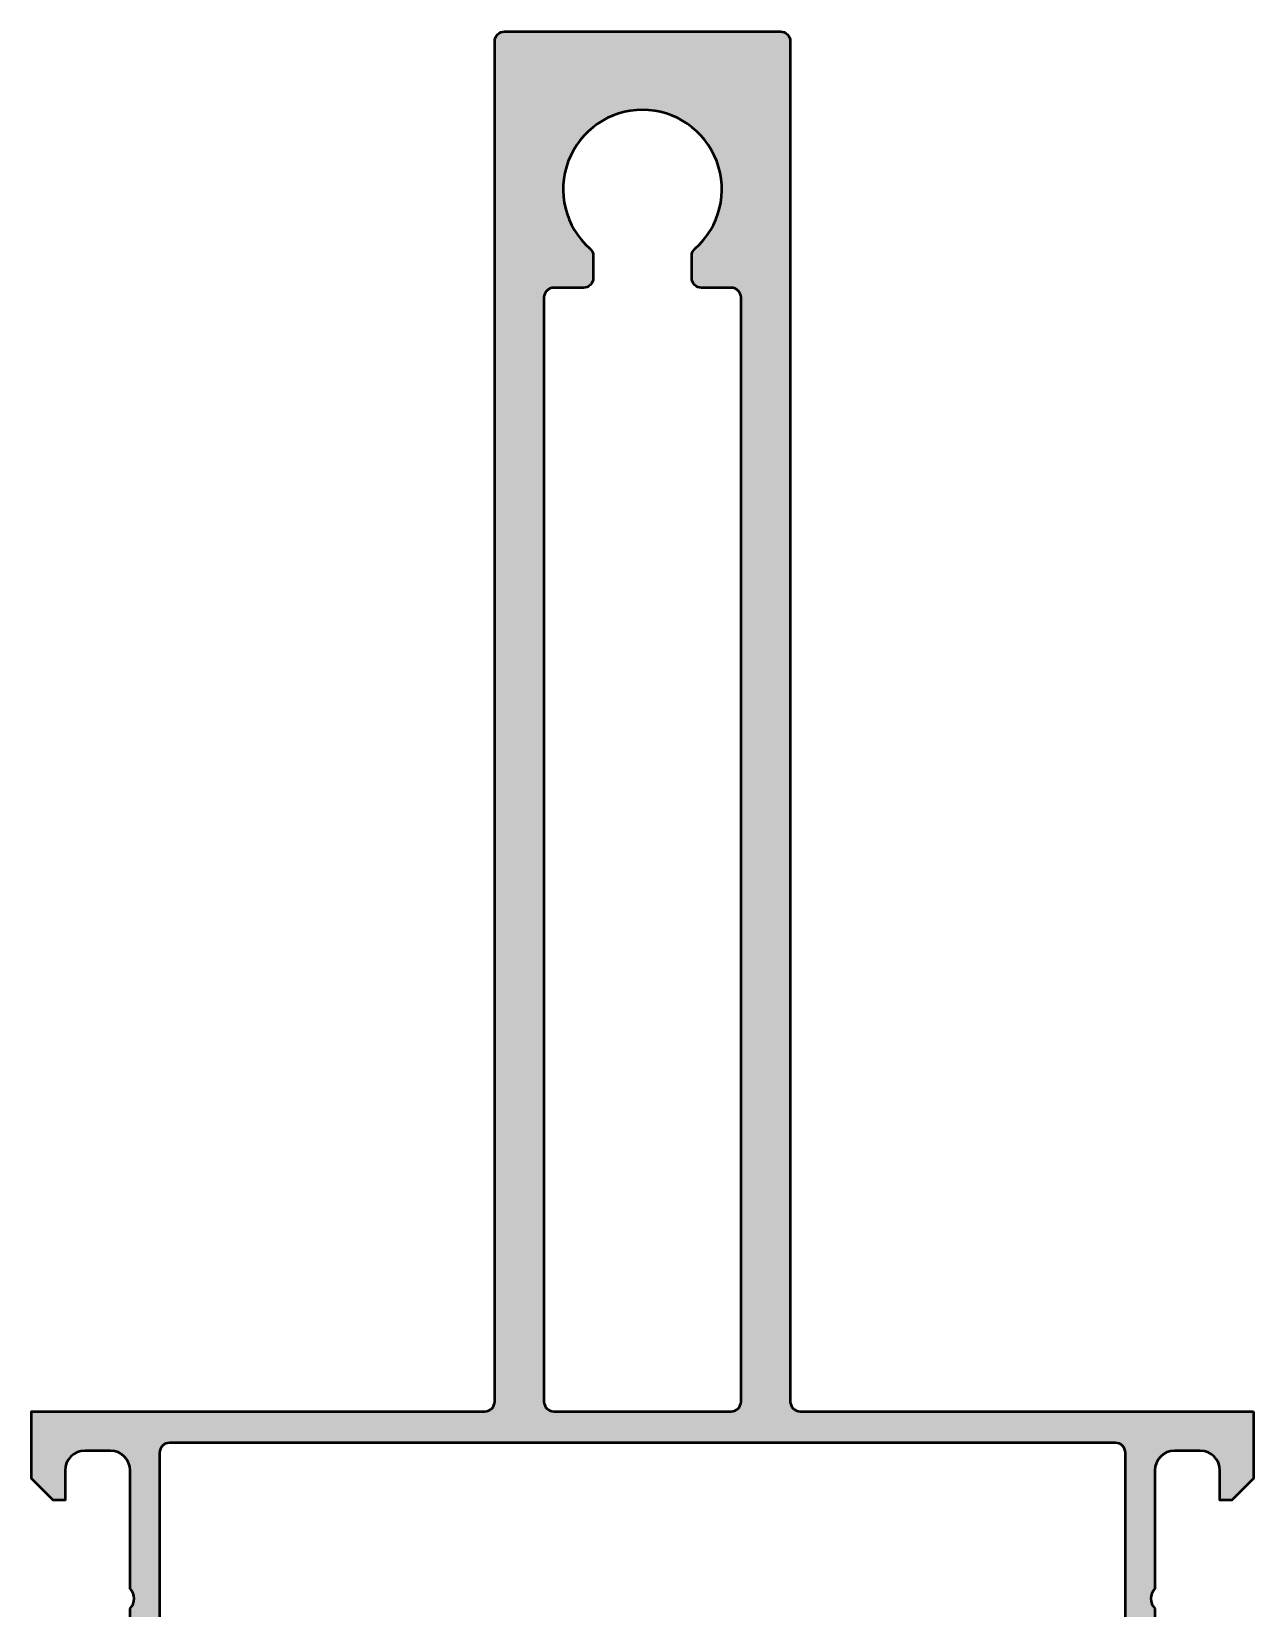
# Model space of a CAD drawing. Extents: x 0 to 122, y 0 to 160.
# Drawn here: x 30 to 92, y 80 to 160 of the extents above; entities that cross this region are included whole.
import ezdxf

# ---------------------------------------------------------------- set-up
doc = ezdxf.new("R2010")
doc.units = 0
doc.layers.add('0S-Alu contour', color=7, linetype='Continuous', lineweight=50)
doc.layers.add('0S-Alu hatch', color=252, linetype='Continuous', lineweight=25)

# ---------------------------------------------------------------- blocks, each defined once
blk = doc.blocks.new('503260__0F27B070_1E75_4C1E_B4FA_50E0575CE926_')
at = {"layer": '0S-Alu hatch'}
h = blk.add_hatch(color=256, dxfattribs=at)
edge = h.paths.add_edge_path()
edge.add_line((92, 89.99999999999999), (92, 86.59999999999998))
edge.add_line((92, 86.59999999999998), (90.9, 85.49999999999997))
edge.add_line((90.9, 85.49999999999997), (90.30000000000001, 85.49999999999997))
edge.add_line((90.30000000000001, 85.49999999999997), (90.30000000000001, 86.99999999999999))
edge.add_arc((89.30000000000001, 86.99999999999999), 1, 0, 90)
edge.add_line((89.30000000000001, 87.99999999999999), (88, 87.99999999999999))
edge.add_arc((88.00000000000001, 86.99999999999999), 1, 90.00000000000081, 180)
edge.add_line((87.00000000000001, 86.99999999999999), (87.00000000000001, 80.99999999999997))
edge.add_arc((87.52500000000003, 80.49999999999997), 0.7250000000000041, 136.3971810272967, 223.6028189727033)
edge.add_line((87.00000000000001, 79.99999999999997), (87.00000000000001, 72.99999999999997))
edge.add_arc((88.00000000000001, 72.99999999999997), 1, 180, 270)
edge.add_line((88.00000000000001, 71.99999999999997), (89.30000000000001, 71.99999999999997))
edge.add_arc((89.30000000000001, 72.99999999999999), 1, 270, 360)
edge.add_line((90.30000000000001, 72.99999999999999), (90.30000000000001, 75.49999999999997))
edge.add_line((90.30000000000001, 75.49999999999997), (90.80000000000001, 75.49999999999997))
edge.add_ellipse((90.80000000000003, 74.49999999999999), major_axis=(-0.9999999999999857, 0), ratio=1, start_angle=180, end_angle=270.0000000000008, ccw=False)
edge.add_line((91.80000000000001, 74.49999999999997), (91.80000000000001, 69.99999999999997))
edge.add_ellipse((91.30000000000003, 69.99999999999996), major_axis=(-0.4999999999999858, 0), ratio=1, start_angle=89.9999999999983, end_angle=180, ccw=False)
edge.add_line((91.3, 69.49999999999997), (90.30000000000001, 69.49999999999997))
edge.add_line((90.30000000000001, 69.49999999999997), (90.30000000000001, 70.29999999999997))
edge.add_line((90.30000000000001, 70.29999999999997), (87.30000000000003, 70.29999999999997))
edge.add_arc((87.30000000000003, 69.99999999999997), 0.2999999999999971, 90, 180)
edge.add_arc((87.10000000000002, 69.71715728752535), 0.2999999999999976, 109.4712206344897, 180)
edge.add_line((86.80000000000003, 69.71715728752535), (86.80000000000001, 69.2828427124746))
edge.add_arc((87.1, 69.2828427124746), 0.2999999999999971, 180, 250.5287793655103)
edge.add_line((87.00000000000001, 68.99999999999999), (87.00000000000001, 67.10000000000002))
edge.add_ellipse((86.69999999999996, 67.10000000000004), major_axis=(-0.300000000000054, 0), ratio=1, start_angle=90.00000000000267, end_angle=180, ccw=False)
edge.add_line((86.69999999999997, 66.79999999999998), (85.71000000000005, 66.79999999999998))
edge.add_ellipse((85.71000000000006, 67.10000000000004), major_axis=(-0.300000000000054, 0), ratio=1, start_angle=0, end_angle=89.99999999999733, ccw=False)
edge.add_line((85.41000000000003, 67.10000000000002), (85.41000000000003, 69.79999999999998))
edge.add_arc((85.21, 69.79999999999998), 0.2000000000000028, 0, 90)
edge.add_line((85.21, 69.99999999999999), (81.00000000000003, 69.99999999999996))
edge.add_arc((81.00000000000003, 69.49999999999994), 0.5, 90, 180)
edge.add_line((80.50000000000001, 69.49999999999994), (80.50000000000001, 68.79999999999995))
edge.add_line((80.50000000000001, 68.79999999999995), (81.88149545762239, 66.4071796769724))
edge.add_ellipse((81.76188021535172, 66.33811978464826), major_axis=(-0.1381197846483035, 0), ratio=1, start_angle=84.37742244921071, end_angle=209.9999999999983, ccw=False)
edge.add_ellipse((82.23822324117383, 71.17660886184781), major_axis=(-5.000000000000049, 0), ratio=1, start_angle=17.748416356070777, end_angle=84.3774224492065, ccw=False)
edge.add_arc((77.00000000000001, 69.49999999999994), 0.4999999999999883, 17.74841635606901, 90)
edge.add_line((77.00000000000001, 69.99999999999996), (45, 69.99999999999991))
edge.add_arc((45, 69.49999999999991), 0.5, 90.00000000000081, 162.2515836439297)
edge.add_ellipse((39.76177675882619, 71.17660886184775), major_axis=(-5.000000000000018, 0), ratio=1, start_angle=95.62257755079372, end_angle=162.2515836439296, ccw=False)
edge.add_ellipse((40.2381197846483, 66.33811978464821), major_axis=(-0.1381197846482883, 0), ratio=1, start_angle=-29.999999999996078, end_angle=95.6225775507956, ccw=False)
edge.add_line((40.11850454237764, 66.40717967697236), (41.50000000000001, 68.79999999999993))
edge.add_line((41.50000000000001, 68.79999999999993), (41.50000000000001, 69.49999999999991))
edge.add_arc((41, 69.49999999999991), 0.5, 0, 90)
edge.add_line((41, 69.99999999999991), (36.79000000000001, 69.99999999999991))
edge.add_arc((36.79000000000001, 69.79999999999994), 0.1999999999999744, 90, 180)
edge.add_line((36.59000000000003, 69.79999999999994), (36.59000000000001, 67.09999999999998))
edge.add_ellipse((36.28999999999996, 67.09999999999998), major_axis=(-0.3000000000000398, 0), ratio=1, start_angle=90, end_angle=180, ccw=False)
edge.add_line((36.28999999999996, 66.79999999999994), (35.30000000000005, 66.79999999999994))
edge.add_ellipse((35.30000000000005, 67.09999999999998), major_axis=(-0.3000000000000398, 0), ratio=1, start_angle=0, end_angle=90, ccw=False)
edge.add_line((35.00000000000001, 67.09999999999998), (35.00000000000001, 68.99999999999994))
edge.add_arc((34.90000000000001, 69.28284271247456), 0.2999999999999999, 289.471220634491, 360)
edge.add_line((35.2, 69.28284271247456), (35.20000000000001, 69.71715728752532))
edge.add_arc((34.90000000000001, 69.71715728752532), 0.2999999999999971, 0, 70.5287793655103)
edge.add_arc((34.70000000000001, 69.99999999999994), 0.3000000000000043, 0, 90)
edge.add_line((34.70000000000001, 70.29999999999995), (31.70000000000001, 70.29999999999994))
edge.add_line((31.70000000000001, 70.29999999999994), (31.70000000000001, 69.49999999999994))
edge.add_line((31.70000000000001, 69.49999999999994), (30.70000000000001, 69.49999999999994))
edge.add_ellipse((30.7, 69.99999999999994), major_axis=(-0.5, 0), ratio=1, start_angle=0, end_angle=90.0000000000004, ccw=False)
edge.add_line((30.20000000000001, 69.99999999999994), (30.20000000000001, 74.49999999999994))
edge.add_ellipse((31.2, 74.49999999999994), major_axis=(-0.9999999999999928, 0), ratio=1, start_angle=269.9999999999996, end_angle=360, ccw=False)
edge.add_line((31.20000000000001, 75.49999999999994), (31.7, 75.49999999999994))
edge.add_line((31.7, 75.49999999999994), (31.7, 72.99999999999996))
edge.add_arc((32.7, 72.99999999999996), 1, 180, 270)
edge.add_line((32.7, 71.99999999999994), (34.00000000000001, 71.99999999999994))
edge.add_arc((34.00000000000001, 72.99999999999994), 1, 270, 360)
edge.add_line((35.00000000000001, 72.99999999999994), (35.00000000000001, 79.99999999999994))
edge.add_arc((34.475, 80.49999999999994), 0.7250000000000041, 316.3971810272967, 403.6028189727033)
edge.add_line((35.00000000000001, 80.99999999999994), (35, 86.99999999999994))
edge.add_arc((34, 86.99999999999994), 1, 0, 90)
edge.add_line((34, 87.99999999999994), (32.7, 87.99999999999994))
edge.add_arc((32.7, 86.99999999999994), 1, 90, 180)
edge.add_line((31.7, 86.99999999999994), (31.7, 85.49999999999994))
edge.add_line((31.7, 85.49999999999994), (31.1, 85.49999999999994))
edge.add_line((31.1, 85.49999999999994), (30, 86.59999999999994))
edge.add_line((30, 86.59999999999994), (30, 89.99999999999994))
edge.add_line((30, 89.99999999999994), (53, 89.99999999999996))
edge.add_arc((53, 90.49999999999994), 0.5, 270, 360)
edge.add_line((53.50000000000001, 90.49999999999994), (53.50000000000001, 159.4999999999999))
edge.add_ellipse((54, 159.4999999999999), major_axis=(-0.4999999999999929, 0), ratio=1, start_angle=270, end_angle=360, ccw=False)
edge.add_line((54, 159.9999999999999), (68, 159.9999999999999))
edge.add_ellipse((68.00000000000001, 159.4999999999999), major_axis=(-0.5, 0), ratio=1, start_angle=180, end_angle=270.00000000000165, ccw=False)
edge.add_line((68.5, 159.4999999999999), (68.5, 90.49999999999994))
edge.add_arc((69, 90.49999999999994), 0.5, 180, 270)
edge.add_line((69, 89.99999999999996), (92, 89.99999999999999))
edge = h.paths.add_edge_path()
edge.add_arc((85, 87.89999999999992), 0.5, 0, 90)
edge.add_line((85, 88.39999999999992), (37, 88.39999999999992))
edge.add_arc((37, 87.89999999999992), 0.5, 90, 180)
edge.add_line((36.5, 87.89999999999992), (36.50000000000001, 72.1999999999999))
edge.add_arc((37.00000000000001, 72.1999999999999), 0.5, 180, 270)
edge.add_line((37.00000000000001, 71.6999999999999), (85, 71.69999999999993))
edge.add_arc((85, 72.19999999999993), 0.5, 270, 360)
edge.add_line((85.5, 72.19999999999993), (85.5, 87.89999999999992))
edge = h.paths.add_edge_path()
edge.add_line((58.50000000000001, 148.6124308125146), (58.5, 147.4999999999999))
edge.add_ellipse((58, 147.4999999999999), major_axis=(-0.5, 0), ratio=1, start_angle=90, end_angle=180, ccw=False)
edge.add_line((58, 146.9999999999999), (56.5, 146.9999999999999))
edge.add_arc((56.5, 146.4999999999999), 0.5, 90, 180)
edge.add_line((56, 146.4999999999999), (56, 90.49999999999994))
edge.add_arc((56.5, 90.49999999999994), 0.5, 180, 270)
edge.add_line((56.5, 89.99999999999994), (65.5, 89.99999999999994))
edge.add_arc((65.5, 90.49999999999994), 0.5, 270, 360)
edge.add_line((66, 90.49999999999994), (66, 146.4999999999999))
edge.add_arc((65.5, 146.4999999999999), 0.5, 0, 90)
edge.add_line((65.5, 146.9999999999999), (64, 146.9999999999999))
edge.add_ellipse((64, 147.4999999999999), major_axis=(-0.5, 0), ratio=1, start_angle=0, end_angle=90, ccw=False)
edge.add_line((63.5, 147.4999999999999), (63.5, 148.6124308125146))
edge.add_ellipse((63.99999999999999, 148.6124308125146), major_axis=(-0.499999999999987, 0), ratio=1, start_angle=311.5278046491897, end_angle=360, ccw=False)
edge.add_arc((61, 151.9999999999999), 4.025000000000007, 311.5278046491879, 588.4721953508122)
edge.add_ellipse((58, 148.6124308125146), major_axis=(-0.5, 0), ratio=1, start_angle=180, end_angle=228.4721953508091, ccw=False)
at = {"layer": '0S-Alu contour', "color": 7}
for points in [[(53.50000000000001, 90.49999999999994), (53.50000000000001, 159.4999999999999)], [(54, 159.9999999999999), (68, 159.9999999999999)], [(68.5, 159.4999999999999), (68.5, 90.49999999999994)], [(58.50000000000001, 148.6124308125146), (58.5, 147.4999999999999)], [(63.5, 147.4999999999999), (63.5, 148.6124308125146)], [(56, 146.4999999999999), (56, 90.49999999999994)], [(58, 146.9999999999999), (56.5, 146.9999999999999)], [(65.5, 146.9999999999999), (64, 146.9999999999999)], [(66, 90.49999999999994), (66, 146.4999999999999)], [(31.7, 86.99999999999994), (31.7, 85.49999999999994), (31.1, 85.49999999999994), (30, 86.59999999999994), (30, 89.99999999999994), (53, 89.99999999999996)], [(56.5, 89.99999999999994), (65.5, 89.99999999999994)], [(69, 89.99999999999996), (92, 89.99999999999999)], [(92, 89.99999999999999), (92, 86.59999999999998), (90.9, 85.49999999999997), (90.30000000000001, 85.49999999999997), (90.30000000000001, 86.99999999999999)], [(85, 88.39999999999992), (37, 88.39999999999992)], [(34, 87.99999999999994), (32.7, 87.99999999999994)], [(36.5, 87.89999999999992), (36.50000000000001, 72.1999999999999)], [(85.5, 72.19999999999993), (85.5, 87.89999999999992)], [(89.30000000000001, 87.99999999999999), (88, 87.99999999999999)], [(35.00000000000001, 80.99999999999994), (35, 86.99999999999994)], [(87.00000000000001, 86.99999999999999), (87.00000000000001, 80.99999999999997)], [(35.00000000000001, 72.99999999999994), (35.00000000000001, 79.99999999999994)], [(87.00000000000001, 79.99999999999997), (87.00000000000001, 72.99999999999997)], [(31.20000000000001, 75.49999999999994), (31.7, 75.49999999999994), (31.7, 72.99999999999996)], [(90.30000000000001, 72.99999999999999), (90.30000000000001, 75.49999999999997), (90.80000000000001, 75.49999999999997)], [(30.20000000000001, 69.99999999999994), (30.20000000000001, 74.49999999999994)], [(91.80000000000001, 74.49999999999997), (91.80000000000001, 69.99999999999997)], [(32.7, 71.99999999999994), (34.00000000000001, 71.99999999999994)], [(37.00000000000001, 71.6999999999999), (85, 71.69999999999993)], [(88.00000000000001, 71.99999999999997), (89.30000000000001, 71.99999999999997)], [(34.70000000000001, 70.29999999999995), (31.70000000000001, 70.29999999999994), (31.70000000000001, 69.49999999999994), (30.70000000000001, 69.49999999999994)], [(35.2, 69.28284271247456), (35.20000000000001, 69.71715728752532)], [(36.59000000000003, 69.79999999999994), (36.59000000000001, 67.09999999999998)], [(41, 69.99999999999991), (36.79000000000001, 69.99999999999991)], [(77.00000000000001, 69.99999999999996), (45, 69.99999999999991)], [(85.21, 69.99999999999999), (81.00000000000003, 69.99999999999996)], [(85.41000000000003, 67.10000000000002), (85.41000000000003, 69.79999999999998)], [(86.80000000000003, 69.71715728752535), (86.80000000000001, 69.2828427124746)], [(91.3, 69.49999999999997), (90.30000000000001, 69.49999999999997), (90.30000000000001, 70.29999999999997), (87.30000000000003, 70.29999999999997)], [(35.00000000000001, 67.09999999999998), (35.00000000000001, 68.99999999999994)], [(40.11850454237764, 66.40717967697236), (41.50000000000001, 68.79999999999993), (41.50000000000001, 69.49999999999991)], [(80.50000000000001, 69.49999999999994), (80.50000000000001, 68.79999999999995), (81.88149545762239, 66.4071796769724)], [(87.00000000000001, 68.99999999999999), (87.00000000000001, 67.10000000000002)], [(36.28999999999996, 66.79999999999994), (35.30000000000005, 66.79999999999994)], [(86.69999999999997, 66.79999999999998), (85.71000000000005, 66.79999999999998)]]:
    blk.add_lwpolyline(points, dxfattribs=at)
at = {"layer": '0S-Alu contour', "color": 7, "extrusion": (0, 0, -1)}
for centre, radius, start, end in [((-54, 159.4999999999999), 0.4999999999999929, 0, 90), ((-68.00000000000001, 159.4999999999999), 0.5, 89.99999999999837, 180), ((-58, 148.6124308125146), 0.5, 131.5278046491909, 180), ((-63.99999999999999, 148.6124308125146), 0.499999999999987, 0, 48.4721953508103), ((-58, 147.4999999999999), 0.5, 180, 270), ((-64, 147.4999999999999), 0.5, 270, 0), ((-31.2, 74.49999999999994), 0.9999999999999928, 0, 90.0000000000004), ((-90.80000000000003, 74.49999999999999), 0.9999999999999857, 89.9999999999992, 180), ((-30.7, 69.99999999999994), 0.5, 269.9999999999996, 0), ((-39.76177675882619, 71.17660886184775), 5.000000000000018, 197.7484163560704, 264.3774224492063), ((-82.23822324117383, 71.17660886184781), 5.000000000000049, 275.6225775507935, 342.2515836439292), ((-91.30000000000003, 69.99999999999996), 0.4999999999999858, 180, 270.0000000000017), ((-35.30000000000005, 67.09999999999998), 0.3000000000000398, 270, 0), ((-36.28999999999996, 67.09999999999998), 0.3000000000000398, 180, 270), ((-40.2381197846483, 66.33811978464821), 0.1381197846482883, 264.3774224492044, 29.99999999999609), ((-81.76188021535172, 66.33811978464826), 0.1381197846483035, 150.0000000000017, 275.6225775507893), ((-85.71000000000006, 67.10000000000004), 0.300000000000054, 270.0000000000027, 0), ((-86.69999999999996, 67.10000000000004), 0.300000000000054, 180, 269.9999999999973)]:
    blk.add_arc(centre, radius, start, end, dxfattribs=at)
at = {"layer": '0S-Alu contour', "color": 7}
for centre, radius, start, end in [((61, 151.9999999999999), 4.025000000000007, 311.5278046491879, 228.4721953508122), ((56.5, 146.4999999999999), 0.5, 90, 180), ((65.5, 146.4999999999999), 0.5, 0, 90), ((53, 90.49999999999994), 0.5, 270, 0), ((56.5, 90.49999999999994), 0.5, 180, 270), ((65.5, 90.49999999999994), 0.5, 270, 0), ((69, 90.49999999999994), 0.5, 180, 270), ((37, 87.89999999999992), 0.5, 90, 180), ((85, 87.89999999999992), 0.5, 0, 90), ((32.7, 86.99999999999994), 1, 90, 180), ((34, 86.99999999999994), 1, 0, 90), ((88.00000000000001, 86.99999999999999), 1, 90.00000000000081, 180), ((89.30000000000001, 86.99999999999999), 1, 0, 90), ((34.475, 80.49999999999994), 0.7250000000000041, 316.3971810272967, 43.60281897270331), ((87.52500000000003, 80.49999999999997), 0.7250000000000041, 136.3971810272967, 223.6028189727033), ((32.7, 72.99999999999996), 1, 180, 270), ((34.00000000000001, 72.99999999999994), 1, 270, 0), ((88.00000000000001, 72.99999999999997), 1, 180, 270), ((89.30000000000001, 72.99999999999999), 1, 270, 0), ((37.00000000000001, 72.1999999999999), 0.5, 180, 270), ((85, 72.19999999999993), 0.5, 270, 0), ((34.70000000000001, 69.99999999999994), 0.3000000000000043, 0, 90), ((34.90000000000001, 69.71715728752532), 0.2999999999999971, 0, 70.5287793655103), ((36.79000000000001, 69.79999999999994), 0.1999999999999744, 90, 180), ((41, 69.49999999999991), 0.5, 0, 90), ((45, 69.49999999999991), 0.5, 90.00000000000081, 162.2515836439297), ((77.00000000000001, 69.49999999999994), 0.4999999999999883, 17.74841635606901, 90), ((81.00000000000003, 69.49999999999994), 0.5, 90, 180), ((85.21, 69.79999999999998), 0.2000000000000028, 0, 90), ((87.10000000000002, 69.71715728752535), 0.2999999999999976, 109.4712206344897, 180), ((87.30000000000003, 69.99999999999997), 0.2999999999999971, 90, 180), ((34.90000000000001, 69.28284271247456), 0.2999999999999999, 289.471220634491, 0), ((87.1, 69.2828427124746), 0.2999999999999971, 180, 250.5287793655103)]:
    blk.add_arc(centre, radius, start, end, dxfattribs=at)
blk = doc.blocks.new('504320__676FE550_EE4C_4887_A658_6A89FE938772_')
at = {"layer": '0S-Alu contour', "color": 7}
blk.add_blockref('503260__0F27B070_1E75_4C1E_B4FA_50E0575CE926_', (0, 0), dxfattribs=at)

msp = doc.modelspace()

# ---------------------------------------------------------------- block references
at = {"layer": '0S-Alu contour', "color": 7}
msp.add_blockref('504320__676FE550_EE4C_4887_A658_6A89FE938772_', (0, 0), dxfattribs=at)

doc.saveas('drawing.dxf')
